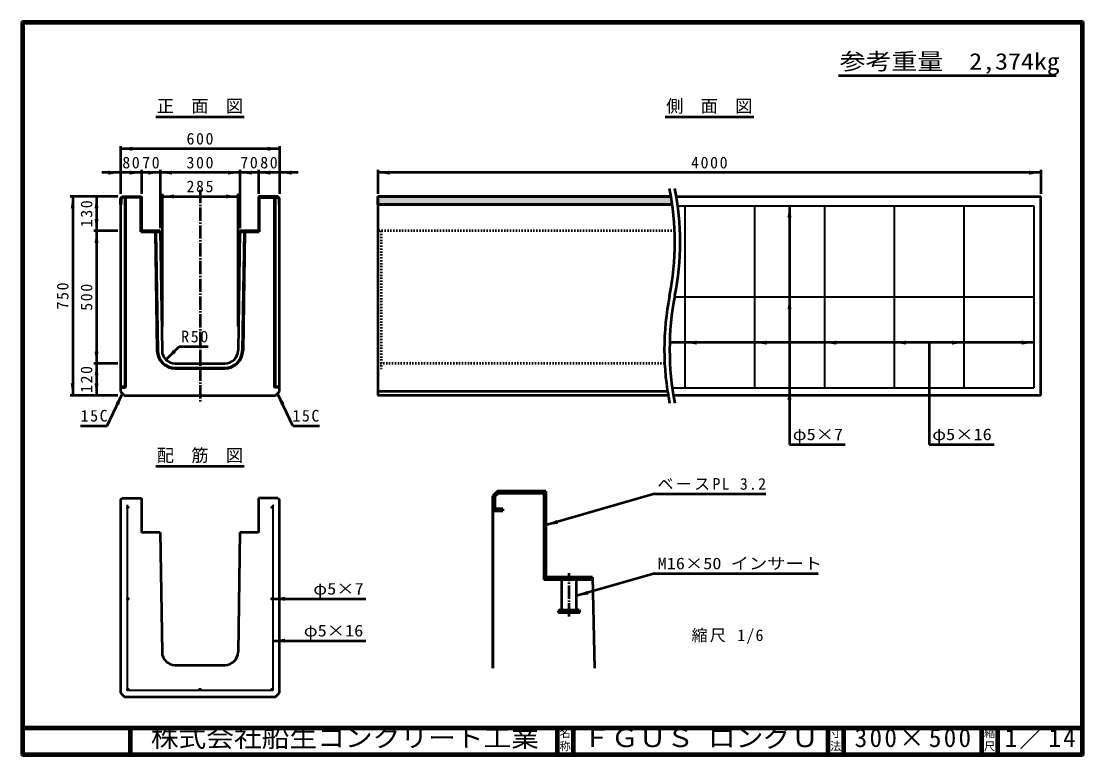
# Model space of a CAD drawing. Units: millimetres, scale not verified, with parts at other scales. Extents: x 100 to 4105, y 100 to 2870.
import ezdxf
from ezdxf.enums import TextEntityAlignment as Align

# ---------------------------------------------------------------- set-up
doc = ezdxf.new("R2010")
doc.units = ezdxf.units.MM
doc.header["$LTSCALE"] = 5
doc.linetypes.add('USER1', pattern=[13.4, 10, -1.2, 1, -1.2])
doc.linetypes.add('USER2', pattern=[2.2, 1, -1.2])
doc.layers.add('V-nasSTD', color=7, linetype='Continuous', lineweight=50)
doc.styles.add('ＭＳ ゴシック', font='')
doc.styles.get('ＭＳ ゴシック').set_extended_font_data('MS Gothic')

msp = doc.modelspace()

# ---------------------------------------------------------------- hatches: boundary and pattern name
at = {"layer": 'V-nasSTD'}
for points in [[(518.846, 2396.605), (473.846, 2389.105), (518.846, 2381.605)], [(1028.846, 2381.605), (1073.846, 2389.105), (1028.846, 2396.605)], [(428.846, 2291.605), (473.846, 2299.105), (428.846, 2306.605)], [(508.846, 2291.605), (553.846, 2299.105), (508.846, 2306.605)], [(578.846, 2291.605), (623.846, 2299.105), (578.846, 2306.605)], [(668.846, 2306.605), (623.846, 2299.105), (668.846, 2291.605)], [(878.846, 2291.605), (923.846, 2299.105), (878.846, 2306.605)], [(968.846, 2306.605), (923.846, 2299.105), (968.846, 2291.605)], [(1038.846, 2306.605), (993.846, 2299.105), (1038.846, 2291.605)], [(1118.846, 2306.605), (1073.846, 2299.105), (1118.846, 2291.605)], [(1488.846, 2306.605), (1443.846, 2299.105), (1488.846, 2291.605)], [(3898.846, 2291.605), (3943.846, 2299.105), (3898.846, 2306.605)], [(286.346, 2164.105), (293.846, 2209.105), (301.346, 2164.105)], [(376.346, 2164.105), (383.846, 2209.105), (391.346, 2164.105)], [(477.046, 2179.105), (473.846, 2179.105), (473.846, 2202.105), (480.846, 2209.105), (553.846, 2209.105), (553.846, 2079.105), (623.846, 2079.105), (623.894, 2075.905), (550.646, 2075.905), (550.646, 2205.905), (482.171, 2205.905), (477.046, 2200.779)], [(676.345, 2216.605), (631.345, 2209.105), (676.345, 2201.605)], [(871.345, 2201.605), (916.345, 2209.105), (871.345, 2216.605)], [(1070.646, 2179.105), (1073.846, 2179.105), (1073.846, 2202.105), (1066.846, 2209.105), (993.846, 2209.105), (993.846, 2079.105), (923.846, 2079.105), (923.798, 2075.905), (997.046, 2075.905), (997.046, 2205.905), (1065.52, 2205.905), (1070.646, 2200.779)], [(1443.846, 2179.105), (2553.991, 2179.105, 0.00733), (2549.372, 2209.105), (1443.846, 2209.105)], [(2988.346, 2129.105), (2995.846, 2174.105), (3003.346, 2129.105)], [(391.346, 2124.105), (383.846, 2079.105), (376.346, 2124.105)], [(376.346, 2034.105), (383.846, 2079.105), (391.346, 2034.105)], [(2988.346, 1784.105), (2995.846, 1829.105), (3003.346, 1784.105)], [(2646.346, 1650.605), (2601.346, 1658.105), (2646.346, 1665.605)], [(2909.346, 1650.605), (2864.346, 1658.105), (2909.346, 1665.605)], [(3172.346, 1650.605), (3127.346, 1658.105), (3172.346, 1665.605)], [(3435.346, 1650.605), (3390.346, 1658.105), (3435.346, 1665.605)], [(3608.346, 1665.605), (3653.346, 1658.105), (3608.346, 1650.605)], [(3871.346, 1665.605), (3916.346, 1658.105), (3871.346, 1650.605)], [(391.346, 1624.105), (383.846, 1579.105), (376.346, 1624.105)], [(672.029, 1630.608), (645.512, 1593.485), (682.635, 1620.002)], [(376.346, 1534.105), (383.846, 1579.105), (391.346, 1534.105)], [(301.346, 1504.105), (293.846, 1459.105), (286.346, 1504.105)], [(391.346, 1504.105), (383.846, 1459.105), (376.346, 1504.105)], [(2988.346, 1442.105), (2995.846, 1487.105), (3003.346, 1442.105)], [(481.346, 1466.605), (455.384, 1429.092), (468.954, 1422.699)], [(1066.346, 1466.605), (1092.308, 1429.092), (1078.738, 1422.699)], [(1877.728, 1023.034), (1915.228, 1023.034), (1915.228, 1031.034), (1885.728, 1031.034), (1885.728, 1077.221), (1898.542, 1090.034), (2069.728, 1090.034), (2069.728, 765.034), (2252.928, 765.034), (2252.728, 773.034), (2077.728, 773.034), (2077.728, 1098.034), (1895.228, 1098.034), (1877.728, 1080.534), (1877.728, 430.534)], [(498.846, 1036.869, 1), (504.846, 1036.869, 1)], [(1048.846, 1036.869, 1), (1042.846, 1036.869, 1)], [(2123.044, 974.621), (2077.728, 969.351), (2118.885, 989.033)], [(2238.044, 707.804), (2192.728, 702.534), (2233.885, 722.216)], [(498.846, 691.869, 1), (504.846, 691.869, 1)], [(1048.846, 691.869, 1), (1042.846, 691.869, 1)], [(1093.846, 699.369), (1048.846, 691.869), (1093.846, 684.369)], [(1093.846, 541.461), (1048.846, 533.961), (1093.846, 526.461)], [(501.846, 346.869, 0.66818), (503.967, 351.99, 0.66818), (498.846, 349.869, 0.41421)], [(773.846, 346.869, 1), (773.846, 352.869, 1)], [(1045.846, 346.869, 0.41421), (1048.846, 349.869, 0.66818), (1043.724, 351.99, 0.66818)]]:
    msp.add_hatch(color=256, dxfattribs=at).paths.add_polyline_path(points)

# ---------------------------------------------------------------- linework, layer by layer
at = {"layer": 'V-nasSTD', "lineweight": 100}
for p, q in [((105, 2865), (105, 105)), ((4100, 2865), (105, 2865)), ((4100, 105), (4100, 2865)), ((105, 205), (4100, 205)), ((510, 205), (510, 105)), ((2120, 205), (2120, 105)), ((2180, 205), (2180, 105)), ((3140, 205), (3140, 105)), ((3200, 205), (3200, 105)), ((3720, 205), (3720, 105)), ((3780, 205), (3780, 105)), ((105, 105), (4100, 105))]:
    msp.add_line(p, q, dxfattribs=at)
at = {"layer": 'V-nasSTD'}
for p, q in [((3180.536, 2664.753), (4000.536, 2664.753)), ((606.846, 2509.105), (940.846, 2509.105)), ((2526.846, 2509.105), (2860.846, 2509.105)), ((473.846, 2399.105), (473.846, 2219.105)), ((1073.846, 2389.105), (473.846, 2389.105)), ((1073.846, 2399.105), (1073.846, 2219.105)), ((473.846, 2299.105), (403.846, 2299.105)), ((553.846, 2299.105), (473.846, 2299.105)), ((553.846, 2309.105), (553.846, 2219.105)), ((623.846, 2299.105), (553.846, 2299.105)), ((623.846, 2309.105), (623.846, 2089.105)), ((923.846, 2299.105), (623.846, 2299.105)), ((923.846, 2309.105), (923.846, 2089.105)), ((993.846, 2299.105), (923.846, 2299.105)), ((993.846, 2309.105), (993.846, 2219.105)), ((1073.846, 2299.105), (993.846, 2299.105)), ((1143.846, 2299.105), (1073.846, 2299.105)), ((1443.846, 2309.105), (1443.846, 2219.105)), ((3943.846, 2299.105), (1443.846, 2299.105)), ((3943.846, 2309.105), (3943.846, 2219.105)), ((463.846, 2209.105), (283.846, 2209.105)), ((293.846, 2209.105), (293.846, 1459.105)), ((383.846, 2209.105), (383.846, 2079.105)), ((473.846, 2202.105), (480.846, 2209.105)), ((473.846, 2202.105), (480.846, 2209.105)), ((482.171, 2205.905), (477.046, 2200.779)), ((482.171, 2205.905), (477.046, 2200.779)), ((480.846, 2209.105), (553.846, 2209.105)), ((480.846, 2209.105), (553.846, 2209.105)), ((550.646, 2205.905), (482.171, 2205.905)), ((550.646, 2205.905), (482.171, 2205.905)), ((489.846, 2205.905), (489.846, 1492.105)), ((492.846, 2205.905), (492.846, 1489.105)), ((550.646, 2205.905), (550.646, 2075.905)), ((550.646, 2075.905), (550.646, 2205.905)), ((553.846, 2209.105), (553.846, 2079.105)), ((553.846, 2209.105), (553.846, 2079.105)), ((631.345, 2219.105), (631.345, 1719.105)), ((631.345, 2209.105), (916.345, 2209.105)), ((916.345, 2219.105), (916.345, 1719.105)), ((1066.846, 2209.105), (993.846, 2209.105)), ((993.846, 2209.105), (993.846, 2079.105)), ((1066.846, 2209.105), (993.846, 2209.105)), ((993.846, 2209.105), (993.846, 2079.105)), ((997.046, 2205.905), (997.046, 2075.905)), ((997.046, 2205.905), (1065.52, 2205.905)), ((997.046, 2075.905), (997.046, 2205.905)), ((997.046, 2205.905), (1065.52, 2205.905)), ((1054.846, 1489.105), (1054.846, 2205.905)), ((1057.846, 1492.105), (1057.846, 2205.905)), ((1065.52, 2205.905), (1070.646, 2200.779)), ((1065.52, 2205.905), (1070.646, 2200.779)), ((1066.846, 2209.105), (1073.846, 2202.105)), ((1073.846, 2202.105), (1066.846, 2209.105)), ((2549.372, 2209.105), (1443.846, 2209.105)), ((1443.846, 2179.105), (1443.846, 2209.105)), ((1443.846, 2209.105), (2549.372, 2209.105)), ((2549.372, 2209.105), (1443.846, 2209.105)), ((1443.846, 2209.105), (1443.846, 2179.105)), ((2569.372, 2209.105), (3943.846, 2209.105)), ((3943.846, 1459.105), (3943.846, 2209.105)), ((473.846, 2202.105), (473.846, 1474.105)), ((473.846, 2179.105), (473.846, 2202.105)), ((477.046, 2179.105), (473.846, 2179.105)), ((477.046, 2179.105), (473.846, 2179.105)), ((477.046, 2200.779), (477.046, 2179.105)), ((477.046, 2200.779), (477.046, 2179.105)), ((1070.646, 2200.779), (1070.646, 2179.105)), ((1070.646, 2200.779), (1070.646, 2179.105)), ((1070.646, 2179.105), (1073.846, 2179.105)), ((1070.646, 2179.105), (1073.846, 2179.105)), ((1073.846, 1474.105), (1073.846, 2202.105)), ((1073.846, 2179.105), (1073.846, 2202.105)), ((1443.846, 2179.105), (1443.846, 1459.105)), ((2553.991, 2179.105), (1443.846, 2179.105)), ((2553.991, 2179.105), (1443.846, 2179.105)), ((1443.846, 2179.105), (2553.991, 2179.105)), ((2995.846, 2174.105), (2995.846, 1274.105)), ((463.846, 2079.105), (373.846, 2079.105)), ((383.846, 2079.105), (383.846, 1579.105)), ((550.646, 2075.905), (623.894, 2075.905)), ((623.894, 2075.905), (550.646, 2075.905)), ((623.846, 2079.105), (553.846, 2079.105)), ((553.846, 2079.105), (623.846, 2079.105)), ((604.892, 2075.905), (611.609, 1628.07)), ((607.892, 2075.905), (614.609, 1628.115)), ((623.846, 2079.105), (630.607, 1628.355)), ((623.846, 2079.105), (623.894, 2075.905)), ((923.846, 2079.105), (917.084, 1628.355)), ((923.846, 2079.105), (923.798, 2075.905)), ((997.046, 2075.905), (923.798, 2075.905)), ((923.798, 2075.905), (997.046, 2075.905)), ((993.846, 2079.105), (923.846, 2079.105)), ((993.846, 2079.105), (923.846, 2079.105)), ((939.8, 2075.905), (933.083, 1628.115)), ((942.8, 2075.905), (936.082, 1628.07)), ((645.512, 1593.485), (695.01, 1642.983)), ((695.01, 1642.983), (805.01, 1642.983)), ((3916.346, 1658.105), (2544.185, 1658.105)), ((3521.846, 1658.105), (3521.846, 1274.105)), ((463.846, 1579.105), (373.846, 1579.105)), ((383.846, 1579.105), (383.846, 1459.105)), ((680.601, 1579.105), (867.09, 1579.105)), ((680.601, 1563.105), (867.09, 1563.105)), ((680.601, 1560.105), (867.09, 1560.105)), ((473.846, 1492.105), (489.846, 1492.105)), ((473.846, 1489.105), (492.846, 1489.105)), ((489.846, 1492.105), (492.846, 1489.105)), ((1057.846, 1492.105), (1054.846, 1489.105)), ((1073.846, 1489.105), (1054.846, 1489.105)), ((1057.846, 1492.105), (1073.846, 1492.105)), ((463.846, 1459.105), (283.846, 1459.105)), ((423.777, 1344.397), (481.346, 1466.605)), ((473.846, 1474.105), (488.846, 1459.105)), ((488.846, 1459.105), (1058.846, 1459.105)), ((1058.846, 1459.105), (1073.846, 1474.105)), ((1123.914, 1344.397), (1066.346, 1466.605)), ((2535.898, 1474.105), (1443.846, 1474.105)), ((2538.32, 1459.105), (1443.846, 1459.105)), ((3943.846, 1459.105), (2558.32, 1459.105)), ((323.777, 1344.397), (423.777, 1344.397)), ((1123.914, 1344.397), (1223.914, 1344.397)), ((2995.846, 1274.105), (3205.846, 1274.105)), ((3521.846, 1274.105), (3767.846, 1274.105)), ((606.846, 1191.869), (940.846, 1191.869)), ((1895.228, 1098.034), (1877.728, 1080.534)), ((1895.228, 1098.034), (1877.728, 1080.534)), ((1898.542, 1090.034), (1885.728, 1077.221)), ((1885.728, 1077.221), (1898.542, 1090.034)), ((1895.228, 1098.034), (2077.728, 1098.034)), ((2077.728, 1098.034), (1895.228, 1098.034)), ((2069.728, 1090.034), (1898.542, 1090.034)), ((1898.542, 1090.034), (2069.728, 1090.034)), ((2069.728, 1090.034), (2069.728, 765.034)), ((2069.728, 1090.034), (2069.728, 765.034)), ((2077.728, 1098.034), (2077.728, 773.034)), ((2077.728, 773.034), (2077.728, 1098.034)), ((2486.482, 1087.298), (2077.728, 969.351)), ((2486.482, 1087.298), (2906.482, 1087.298)), ((473.846, 1064.869), (480.846, 1071.869)), ((473.846, 1064.869), (473.846, 336.869)), ((480.846, 1071.869), (553.846, 1071.869)), ((553.846, 1071.869), (553.846, 941.869)), ((1066.846, 1071.869), (993.846, 1071.869)), ((993.846, 1071.869), (993.846, 941.869)), ((1066.846, 1071.869), (1073.846, 1064.869)), ((1073.846, 336.869), (1073.846, 1064.869)), ((1877.728, 430.534), (1877.728, 1080.534)), ((1877.728, 1080.534), (1877.728, 430.534)), ((1885.728, 1077.221), (1885.728, 1031.034)), ((1885.728, 1031.034), (1885.728, 1077.221)), ((1915.228, 1023.034), (1877.728, 1023.034)), ((1877.728, 1023.034), (1915.228, 1023.034)), ((1877.728, 430.534), (1877.728, 1023.034)), ((1915.228, 1031.034), (1885.728, 1031.034)), ((1915.228, 1031.034), (1885.728, 1031.034)), ((1915.228, 1031.034), (1915.228, 1023.034)), ((1915.228, 1023.034), (1915.228, 1031.034)), ((623.846, 941.869), (553.846, 941.869)), ((623.846, 941.869), (630.607, 491.119)), ((923.846, 941.869), (917.084, 491.119)), ((993.846, 941.869), (923.846, 941.869)), ((2252.928, 765.034), (2069.728, 765.034)), ((2069.728, 765.034), (2252.928, 765.034)), ((2077.728, 773.034), (2252.728, 773.034)), ((2252.728, 773.034), (2077.728, 773.034)), ((2137.728, 655.034), (2137.728, 765.034)), ((2486.482, 787.298), (2192.728, 702.534)), ((2192.728, 655.034), (2192.728, 765.034)), ((2252.728, 773.034), (2261.291, 430.534)), ((2252.928, 765.034), (2252.728, 773.034)), ((2486.482, 787.298), (3104.482, 787.298)), ((1048.846, 691.869), (1398.846, 691.869)), ((2127.728, 650.034), (2125.228, 644.911)), ((2125.228, 640.034), (2125.228, 645.034)), ((2127.728, 650.034), (2202.728, 650.034)), ((2202.728, 650.034), (2205.228, 645.034)), ((2205.228, 640.034), (2205.228, 645.034)), ((2125.228, 640.034), (2205.228, 640.034)), ((1048.846, 533.961), (1398.846, 533.961)), ((680.601, 441.869), (867.09, 441.869)), ((473.846, 336.869), (488.846, 321.869)), ((488.846, 321.869), (1058.846, 321.869)), ((1058.846, 321.869), (1073.846, 336.869))]:
    msp.add_line(p, q, dxfattribs=at)
at = {"layer": 'V-nasSTD', "linetype": 'USER1'}
for p, q in [((773.846, 2234.105), (773.846, 1434.105)), ((2165.228, 625.034), (2165.228, 788.034))]:
    msp.add_line(p, q, dxfattribs=at)
at = {"layer": 'V-nasSTD', "lineweight": 35}
for p, q in [((2574.673, 2174.105), (3916.346, 2174.105)), ((2601.346, 2174.105), (2601.346, 1487.105)), ((2864.346, 2174.105), (2864.346, 1487.105)), ((3127.346, 2174.105), (3127.346, 1487.105)), ((3390.346, 2174.105), (3390.346, 1487.105)), ((3653.346, 2174.105), (3653.346, 1487.105)), ((3916.346, 2174.105), (3916.346, 1487.105)), ((3916.346, 1829.105), (2562.861, 1829.105)), ((2553.981, 1487.105), (3916.346, 1487.105)), ((498.846, 1046.869), (498.846, 346.869)), ((1048.846, 1046.869), (1048.846, 346.869)), ((498.846, 346.869), (1048.846, 346.869))]:
    msp.add_line(p, q, dxfattribs=at)
at = {"layer": 'V-nasSTD', "linetype": 'USER2'}
for p, q in [((2562.973, 2079.105), (1443.846, 2079.105)), ((1456.346, 2079.105), (1456.346, 1560.105)), ((2524.936, 1579.105), (1443.846, 1579.105)), ((1443.846, 1560.105), (1456.346, 1560.105))]:
    msp.add_line(p, q, dxfattribs=at)
at = {"layer": 'V-nasSTD', "lineweight": 13}
msp.add_lwpolyline([(100, 100), (100, 2870), (4105, 2870), (4105, 100)], close=True, dxfattribs=at)
at = {"layer": 'V-nasSTD', "lineweight": 35}
for centre in [(501.846, 1036.869), (1045.846, 1036.869), (501.846, 691.869), (1045.846, 691.869), (501.846, 349.869), (773.846, 349.869), (1045.846, 349.869)]:
    msp.add_circle(centre, 3, dxfattribs=at)
at = {"layer": 'V-nasSTD'}
for centre, radius, start, end in [((1528.689, 2036.605), 1035.156, 348.7189, 11.2811), ((1548.689, 2036.605), 1035.156, 348.7189, 11.2811), ((3559.002, 1631.605), 1035.156, 168.7189, 191.2811), ((3579.002, 1631.605), 1035.156, 168.7189, 191.2811), ((680.601, 1629.105), 69, 180.85937, 270), ((680.601, 1629.105), 66, 180.85937, 270), ((680.601, 1629.105), 50, 180.85937, 270), ((867.09, 1629.105), 50, 270, 359.14063), ((867.09, 1629.105), 66, 270, 359.14063), ((867.09, 1629.105), 69, 270, 359.14063), ((2125.228, 628.784), 21.25, 61.92751, 83.4286), ((2132.728, 655.034), 5, 270, 0), ((2133.666, 643.784), 4.062, 292.61986, 67.38014), ((2156.791, 643.784), 4.062, 112.61986, 247.38014), ((2165.228, 628.784), 21.25, 61.92751, 118.07249), ((2173.666, 643.784), 4.062, 292.61986, 67.38014), ((2197.728, 655.034), 5, 180, 270), ((2196.791, 643.784), 4.062, 112.61986, 247.38014), ((2205.228, 628.784), 21.25, 96.56708, 118.07249), ((680.601, 491.869), 50, 180.85937, 270), ((867.09, 491.869), 50, 270, 359.14063)]:
    msp.add_arc(centre, radius, start, end, dxfattribs=at)

# ---------------------------------------------------------------- texts
at = {"layer": 'V-nasSTD', "style": 'ＭＳ ゴシック'}
for s, height, width, p in [('参考重量\u30002,374kg', 62.32, 1.15, (3184.536, 2749.753)), ('φ5×7', 43.99, 1.15, (3007.846, 1334.105)), ('φ5×16', 43.99, 1.15, (3533.846, 1334.105)), ('M16×50 インサート', 43.99, 1.15, (2498.482, 847.298)), ('φ5×7', 43.99, 1.15, (1200.846, 751.869)), ('φ5×16', 43.99, 1.15, (1164.846, 593.961)), ('株式会社船生コンクリート工業', 69.65, 1.1, (588.279, 202.55)), ('ＦＧＵＳ ロングＵ', 69.65, 1.1, (2218.25, 202.47))]:
    msp.add_text(s, height=height, dxfattribs=dict(at, width=width)).set_placement(p, align=Align.TOP_LEFT)
for s, height, p in [('正\u3000面\u3000図', 47.65, (610.842, 2574.105)), ('側\u3000面\u3000図', 47.65, (2530.842, 2574.105)), ('配\u3000筋\u3000図', 47.65, (610.842, 1256.869)), ('名', 30.79, (2128.982, 200.999)), ('寸', 30.79, (3148.982, 200.999)), ('縮', 30.79, (3728.982, 200.999)), ('称', 30.79, (2128.976, 151.01)), ('法', 30.79, (3148.976, 151.01)), ('尺', 30.79, (3728.976, 151.01))]:
    msp.add_text(s, height=height, dxfattribs=at).set_placement(p, align=Align.TOP_LEFT)
at = {"layer": 'V-nasSTD', "attachment_point": 1, "style": 'ＭＳ ゴシック'}
for s, insert, char_height in [('\\T1.2;600', (722.859, 2449.105), 43.99), ('\\T1.2;80', (480.846, 2359.105), 43.99), ('\\T1.2;70', (555.846, 2359.105), 43.99), ('\\T1.2;300', (722.859, 2359.105), 43.99), ('\\T1.2;70', (925.846, 2359.105), 43.99), ('\\T1.2;80', (1000.846, 2359.105), 43.99), ('\\T1.2;4000', (2624.74, 2359.105), 43.99), ('\\T1.2;285', (722.859, 2269.105), 43.99), ('\\T1.2;R50', (703.01, 1702.983), 43.99), ('\\T1.2;15C', (323.777, 1404.397), 43.99), ('\\T1.2;15C', (1121.914, 1404.397), 43.99), ('\\T1.15;ベースPL\\~3.2', (2498.482, 1147.298), 43.99), ('\\T1.15;縮尺\\~1/6', (2626.444, 576.599), 43.99), ('\\T1.18;300×500', (3241.581, 202.508), 69.65), ('\\T1.16;1／14', (3807.033, 202.582), 69.65)]:
    msp.add_mtext(s, dxfattribs=dict(at, insert=insert, char_height=char_height))
at = {"layer": 'V-nasSTD', "char_height": 43.99, "attachment_point": 1, "rotation": 90, "style": 'ＭＳ ゴシック'}
for s, insert in [('\\T1.2;130', (323.846, 2093.118)), ('\\T1.2;750', (233.846, 1783.118)), ('\\T1.2;500', (323.846, 1778.118)), ('\\T1.2;120', (323.846, 1468.118))]:
    msp.add_mtext(s, dxfattribs=dict(at, insert=insert))

doc.saveas('drawing.dxf')
